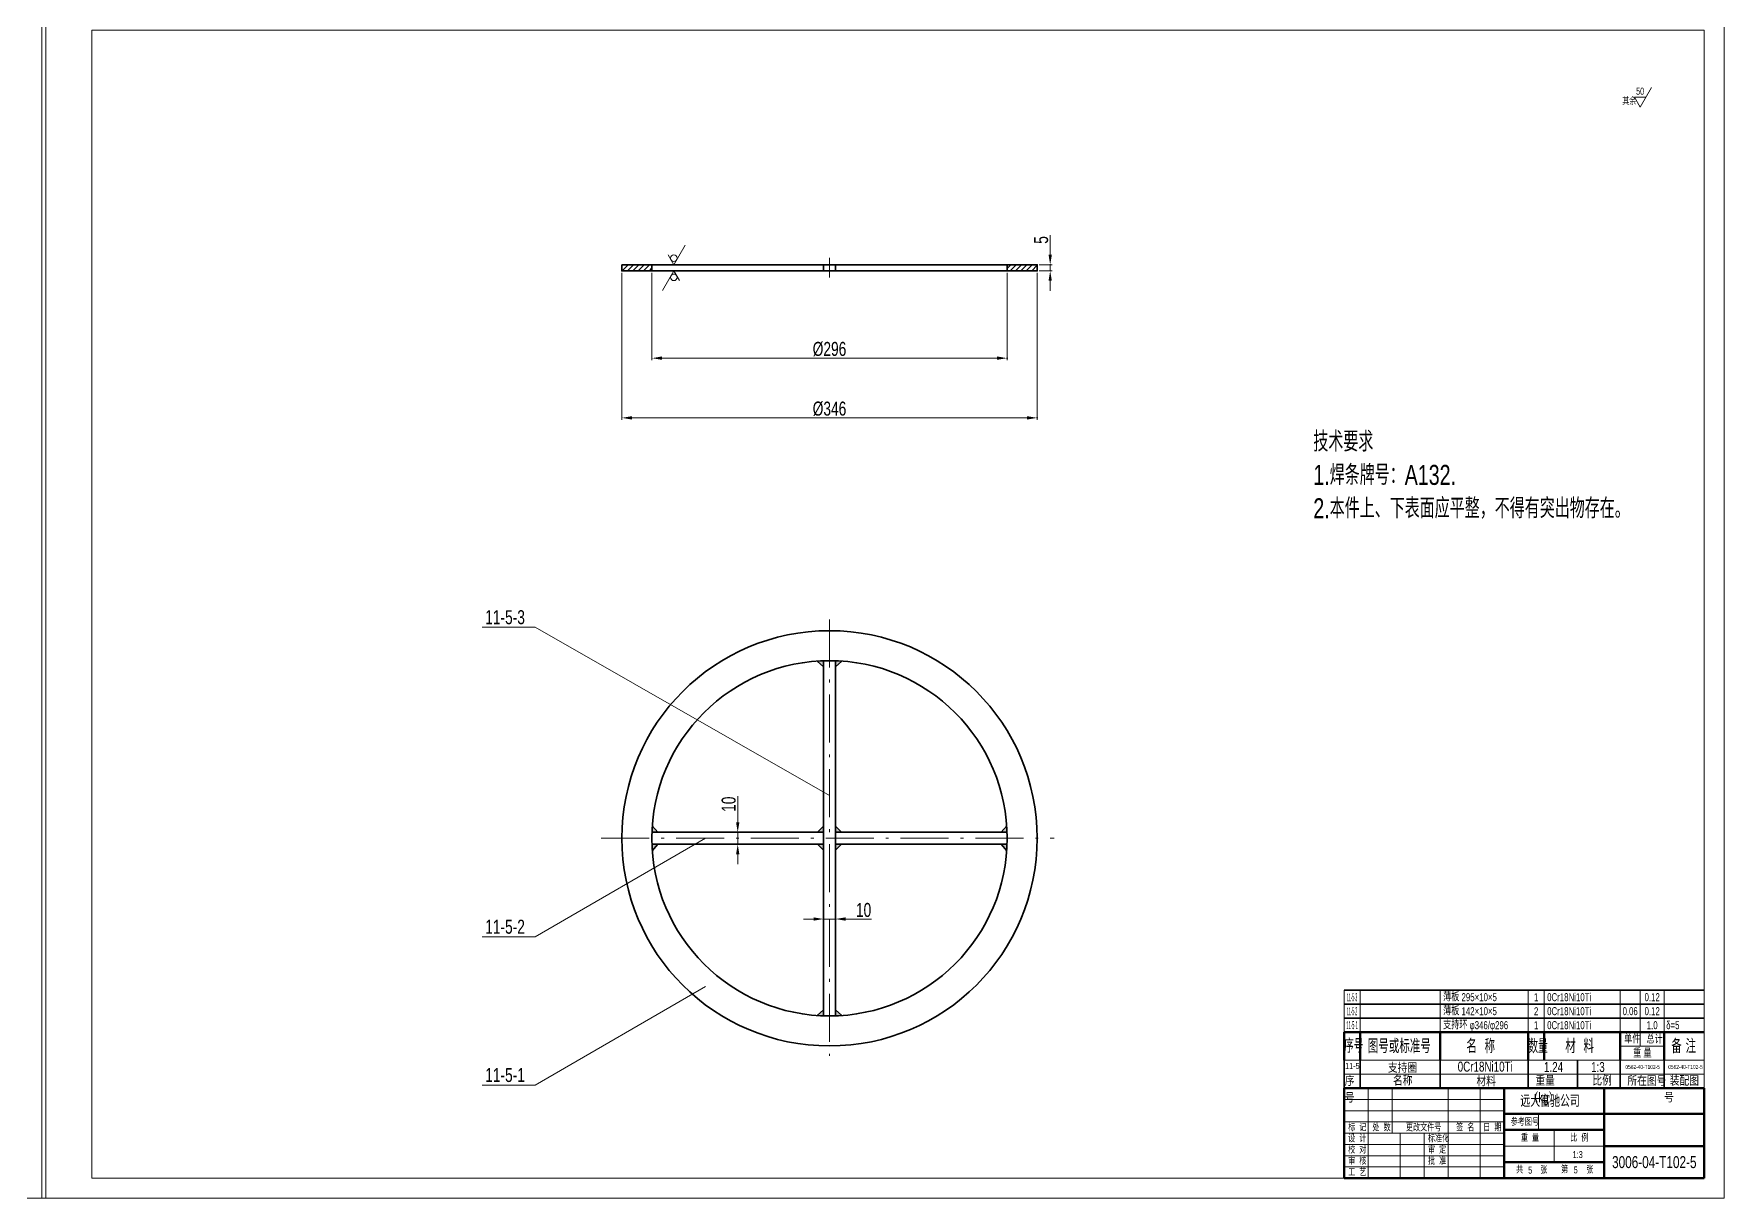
# Model space of a CAD drawing. Header units: millimetres. Extents: x -5030 to 3370, y -1416 to 4524.
# Drawn here: x -855 to 3370, y -1416 to 1494 of the extents above; entities that cross this region are included whole.
import ezdxf
from ezdxf.enums import TextEntityAlignment as Align

# ---------------------------------------------------------------- set-up
doc = ezdxf.new("R2010")
doc.units = ezdxf.units.MM
doc.header["$LTSCALE"] = 10
doc.linetypes.add('ACAD_ISO10W100', pattern=[18.7, 12, -3, 0.7, -3])
for name, color, linetype, lineweight in [('中心线', 1, 'ACAD_ISO10W100', 18), ('中粗线', 4, 'Continuous', 35), ('剖面线', 5, 'Continuous', 15), ('实线层', 2, 'Continuous', 35), ('文本', 7, 'Continuous', 18), ('标注', 7, 'Continuous', 18), ('细实线', 7, 'Continuous', 18)]:
    doc.layers.add(name, color=color, linetype=linetype, lineweight=lineweight)
doc.styles.add('HGCAD', font='HGCAD.SHX', dxfattribs={"width": 0.75, "bigfont": 'HZTXT.SHX'})
doc.dimstyles.new('HGCAD$0', dxfattribs={"dimtxt": 7, "dimasz": 5, "dimexe": 1, "dimexo": 1, "dimgap": 1, "dimtad": 1, "dimdec": 1, "dimdsep": 46, "dimtxsty": 'HGCAD', "dimcen": 0, "dimclrd": 130, "dimclre": 130, "dimclrt": 3, "dimadec": 1, "dimazin": 0, "dimtfac": 0.714286, "dimtdec": 1, "dimtmove": 0, "dimatfit": 1, "dimfxl": 0, "dimtzin": 0, "dimlwd": -1, "dimlwe": -1, "dimarcsym": 0})

# ---------------------------------------------------------------- blocks, each defined once
blk = doc.blocks.new('*D28')
at = {"color": 0, "ltscale": 5}
for p in [(1652.8, 916.8), (1652.8, 901.8), (1685.4, 916.8)]:
    blk.add_point(p, dxfattribs=at)
at = {"layer": '标注', "color": 130, "ltscale": 5}
for p, q in [((1685.4, 941.8), (1685.4, 991)), ((1657.8, 916.8), (1690.4, 916.8)), ((1657.8, 901.8), (1690.4, 901.8)), ((1685.4, 901.8), (1685.4, 916.8)), ((1685.4, 876.8), (1685.4, 851.8))]:
    blk.add_line(p, q, dxfattribs=at)
for points in [[(1681.3, 941.8), (1689.6, 941.8), (1685.4, 916.8)], [(1681.3, 876.8), (1689.6, 876.8), (1685.4, 901.8)]]:
    blk.add_solid(points, dxfattribs=at)
at = {"layer": '标注', "color": 3, "ltscale": 5, "insert": (1662.9, 978.9), "char_height": 35, "attachment_point": 5, "rotation": 90, "style": 'HGCAD', "bg_fill": 3, "box_fill_scale": 1.1, "bg_fill_color": 256, "bg_fill_true_color": 13158600, "bg_fill_transparency": 1952}
blk.add_mtext('5', dxfattribs=at)
blk = doc.blocks.new('*D29')
at = {"color": 0, "ltscale": 5}
for p in [(689.8, 901.8), (1577.8, 901.8), (1577.8, 683.4)]:
    blk.add_point(p, dxfattribs=at)
at = {"layer": '标注', "color": 130, "ltscale": 5}
for p, q in [((689.8, 896.8), (689.8, 678.4)), ((1577.8, 896.8), (1577.8, 678.4)), ((714.8, 683.4), (1552.8, 683.4))]:
    blk.add_line(p, q, dxfattribs=at)
for points in [[(714.8, 687.6), (714.8, 679.3), (689.8, 683.4)], [(1552.8, 687.6), (1552.8, 679.3), (1577.8, 683.4)]]:
    blk.add_solid(points, dxfattribs=at)
at = {"layer": '标注', "color": 3, "ltscale": 5, "insert": (1133.8, 705.9), "char_height": 35, "attachment_point": 5, "style": 'HGCAD', "bg_fill": 3, "box_fill_scale": 1.1, "bg_fill_color": 256, "bg_fill_true_color": 13158600, "bg_fill_transparency": 1942}
blk.add_mtext('%%C296', dxfattribs=at)
blk = doc.blocks.new('*D30')
at = {"color": 0, "ltscale": 5}
for p in [(614.8, 901.8), (1652.8, 901.8), (1652.8, 534.2)]:
    blk.add_point(p, dxfattribs=at)
at = {"layer": '标注', "color": 130, "ltscale": 5}
for p, q in [((614.8, 896.8), (614.8, 529.2)), ((1652.8, 896.8), (1652.8, 529.2)), ((639.8, 534.2), (1627.8, 534.2))]:
    blk.add_line(p, q, dxfattribs=at)
for points in [[(639.8, 538.3), (639.8, 530), (614.8, 534.2)], [(1627.8, 538.3), (1627.8, 530), (1652.8, 534.2)]]:
    blk.add_solid(points, dxfattribs=at)
at = {"layer": '标注', "color": 3, "ltscale": 5, "insert": (1133.8, 556.7), "char_height": 35, "attachment_point": 5, "style": 'HGCAD', "bg_fill": 3, "box_fill_scale": 1.1, "bg_fill_color": 256, "bg_fill_true_color": 13158600, "bg_fill_transparency": 1962}
blk.add_mtext('%%C346', dxfattribs=at)
blk = doc.blocks.new('*D31')
at = {"color": 0, "ltscale": 5}
for p in [(1118.8, -725.3), (1148.8, -718.6), (1148.8, -725.3)]:
    blk.add_point(p, dxfattribs=at)
at = {"layer": '标注', "color": 130, "ltscale": 5}
for p, q in [((1118.8, -720.3), (1118.8, -713.6)), ((1148.8, -720.3), (1148.8, -713.6)), ((1093.8, -718.6), (1068.8, -718.6)), ((1118.8, -718.6), (1148.8, -718.6)), ((1173.8, -718.6), (1239.1, -718.6))]:
    blk.add_line(p, q, dxfattribs=at)
for points in [[(1093.8, -714.4), (1093.8, -722.8), (1118.8, -718.6)], [(1173.8, -714.4), (1173.8, -722.8), (1148.8, -718.6)]]:
    blk.add_solid(points, dxfattribs=at)
at = {"layer": '标注', "color": 3, "ltscale": 5, "insert": (1219, -696.1), "char_height": 35, "attachment_point": 5, "style": 'HGCAD', "bg_fill": 3, "box_fill_scale": 1.1, "bg_fill_color": 256, "bg_fill_true_color": 13158600, "bg_fill_transparency": 2007}
blk.add_mtext('10', dxfattribs=at)
blk = doc.blocks.new('*D32')
at = {"color": 0, "ltscale": 5}
for p in [(904.4, -501.8), (904.4, -501.8), (904.4, -531.8)]:
    blk.add_point(p, dxfattribs=at)
at = {"layer": '标注', "color": 130, "ltscale": 5}
for p, q in [((904.4, -476.8), (904.4, -411.5)), ((904.4, -531.8), (904.4, -501.8)), ((904.4, -556.8), (904.4, -581.8))]:
    blk.add_line(p, q, dxfattribs=at)
for points in [[(900.3, -476.8), (908.6, -476.8), (904.4, -501.8)], [(900.3, -556.8), (908.6, -556.8), (904.4, -531.8)]]:
    blk.add_solid(points, dxfattribs=at)
at = {"layer": '标注', "color": 3, "ltscale": 5, "insert": (881.9, -431.6), "char_height": 35, "attachment_point": 5, "rotation": 90, "style": 'HGCAD', "bg_fill": 3, "box_fill_scale": 1.1, "bg_fill_color": 256, "bg_fill_true_color": 13158600, "bg_fill_transparency": 2017}
blk.add_mtext('10', dxfattribs=at)
blk = doc.blocks.new('HGCAD#HGTFTK~A1H~HGCAD图框')
at = {"layer": '细实线', "color": 7}
blk.add_lwpolyline([(10, -10), (-831, -10), (-831, 584), (10, 584)], close=True, dxfattribs=at)
at = {"layer": '细实线', "color": 2}
blk.add_lwpolyline([(0, 0), (-806, 0), (-806, 574), (0, 574)], close=True, dxfattribs=at)
blk = doc.blocks.new('HGCAD#HGTFBTL~HGCAD标题栏')
at = {"color": 4, "linetype": 'Continuous', "lineweight": 70}
for p, q in [((-180, 0), (-180, 45)), ((-180, 45), (0, 45)), ((-100, 45), (-100, 0)), ((-50, 0), (-50, 45)), ((0, 32.14), (-100, 32.14)), ((-50, 24.11), (-100, 24.11)), ((-50, 16.07), (0, 16.07)), ((0, 0), (-180, 0)), ((-50, 8.04), (-100, 8.04))]:
    blk.add_line(p, q, dxfattribs=at)
at = {"color": 7, "linetype": 'Continuous', "lineweight": 18}
for p, q in [((-168, 45), (-168, 0)), ((-156, 22.5), (-156, 45)), ((-128, 0), (-128, 45)), ((-112, 45), (-112, 0)), ((-180, 39.38), (-100, 39.38)), ((-100, 33.75), (-180, 33.75)), ((-180, 28.12), (-100, 28.12)), ((-82.78, 32.14), (-82.78, 24.11)), ((-100, 22.5), (-180, 22.5)), ((-152, 0), (-152, 22.5)), ((-140, 22.5), (-140, 0)), ((-75, 24.11), (-75, 8.04)), ((-180, 16.88), (-100, 16.88)), ((-100, 11.25), (-180, 11.25)), ((-100, 16.07), (-50, 16.07)), ((-180, 5.62), (-100, 5.62))]:
    blk.add_line(p, q, dxfattribs=at)
at = {"color": 4, "linetype": 'Continuous', "lineweight": 60}
blk.add_line((0, 0), (0, 45), dxfattribs=at)
at = {"color": 7, "linetype": 'Continuous', "lineweight": 18, "style": 'HGCAD', "width": 0.75}
for s, p in [('标  记', (-177.97, 23.53)), ('处  数', (-165.87, 23.5)), ('更改文件号', (-149.08, 23.5)), ('签  名', (-123.98, 23.5)), ('日  期', (-110.47, 23.5)), ('参考图号', (-96.71, 26.25)), ('设  计', (-177.97, 17.98)), ('标准化', (-138.09, 17.98)), ('重  量', (-91.64, 18.33)), ('比  例', (-66.93, 18.33)), ('校  对', (-177.97, 12.36)), ('审  核', (-177.97, 6.73)), ('批  准', (-138.05, 6.73)), ('审  定', (-138.05, 12.36)), ('工  艺', (-177.97, 1.11)), ('共', (-94, 2.4)), ('张', (-81.97, 2.26)), ('第', (-71.56, 2.52)), ('张', (-58.98, 2.36))]:
    blk.add_text(s, height=3.5, dxfattribs=at).set_placement(p)
at = {"color": 7, "linetype": 'Continuous', "lineweight": 18, "style": 'HGCAD', "width": 0.75, "flags": 8}
for tag, height, p in [('MATERIAL', 6, (-77.04, 38.61)), ('DRAW_NAME', 7, (-24.97, 23.88)), ('WEIGHT', 3.5, (-88.1, 12.11)), ('SCALE', 3.5, (-63.24, 11.8)), ('DRAW_NO', 6, (-24.94, 8.04)), ('SUM', 3.5, (-86.95, 4)), ('PAGE', 3.5, (-64.21, 4.14))]:
    blk.add_attdef(tag, text='', height=height, dxfattribs=at).set_placement(p, align=Align.MIDDLE_CENTER)
blk = doc.blocks.new('HGCAD#HGTFMXT~HGCAD明细表标题')
at = {"color": 4, "linetype": 'Continuous', "lineweight": 60}
for p, q in [((-180, 0), (-180, 14)), ((-180, 14), (0, 14)), ((-172, 14), (-172, 0)), ((-132, 14), (-132, 0)), ((-88, 14), (-88, 0)), ((-80, 14), (-80, 0)), ((-42, 14), (-42, 0)), ((-20, 14), (-20, 0))]:
    blk.add_line(p, q, dxfattribs=at)
for p, q in [((-32, 14), (-32, 7)), ((-32, 7), (-32, 14)), ((-20, 7), (-42, 7))]:
    blk.add_line(p, q)
at = {"style": 'HGCAD'}
for s, height, width, p in [('序号', 7, 0.55, (-180, 3.68)), ('图号或标准号', 7, 0.75, (-168.15, 3.5)), ('名  称', 7, 0.75, (-118.87, 3.5)), ('数量', 7, 0.55, (-87.87, 3.5)), ('材  料', 7, 0.75, (-69.43, 3.5)), ('单件', 4, 0.75, (-40, 8.52)), ('总计', 4, 0.75, (-28.85, 8.34)), ('备 注', 7, 0.75, (-16.44, 3.5)), ('重 量', 4, 0.75, (-35.51, 1.38))]:
    blk.add_text(s, height=height, dxfattribs=dict(at, width=width)).set_placement(p)
blk = doc.blocks.new('HGCAD#HGTFMXB~HGCAD明细表')
at = {"color": 4}
for p, q in [((-180, 0), (-180, 7)), ((-172, 0), (-172, 7)), ((-132, 0), (-132, 7)), ((-88, 0), (-88, 7)), ((-80, 0), (-80, 7)), ((-42, 0), (-42, 7)), ((-32, 0), (-32, 7)), ((-20, 0), (-20, 7))]:
    blk.add_line(p, q, dxfattribs=at)
at = {"color": 7, "linetype": 'Continuous', "lineweight": 35}
blk.add_line((-180, 7), (0, 7), dxfattribs=at)
at = {"color": 7, "linetype": 'Continuous', "lineweight": 35, "style": 'HGCAD', "width": 0.75, "flags": 8}
for tag, p in [('NO', (-176, 3.5)), ('NUM', (-84, 3.5)), ('ONE', (-37, 3.5)), ('ALL', (-26, 3.5))]:
    blk.add_attdef(tag, text='', height=4, dxfattribs=at).set_placement(p, align=Align.MIDDLE)
for tag, p in [('PARTNO', (-170.5, 3.5)), ('PARTNAME', (-130.5, 3.5)), ('MATERIAL', (-78.5, 3.5)), ('NOTICE', (-19, 3.5))]:
    blk.add_attdef(tag, text='', height=4, dxfattribs=at).set_placement(p, align=Align.MIDDLE_LEFT)

msp = doc.modelspace()

# ---------------------------------------------------------------- hatches: boundary and pattern name
at = {"layer": '剖面线'}
h = msp.add_hatch(dxfattribs=at)
h.set_pattern_fill('ANSI31', color=256, scale=3, style=0)
h.set_pattern_definition([(45, (-5029.994, -1416.393), (-6.735192, 6.735192), [])])
h.paths.add_polyline_path([(614.82, 916.82), (614.82, 901.82), (689.82, 901.82), (689.82, 916.82)])
h.paths.add_polyline_path([(1577.82, 901.82), (1652.82, 901.82), (1652.82, 916.82), (1577.82, 916.82)])
at = {"layer": '实线层', "ltscale": 5}
h = msp.add_hatch(color=0, dxfattribs=at)
h.paths.add_polyline_path([(689.82, -516.78, 1), (1577.82, -516.78, 0.0084478), (1577.57, -501.78), (1562.57, -501.78), (1576.7, -485.21, 0.965031)])
h.paths.add_polyline_path([(689.82, -516.78, 0.965031), (1576.7, -548.36), (1562.57, -531.78), (1577.57, -531.78, 0.0084478), (1577.82, -516.78, 1)])
h = msp.add_hatch(color=0, dxfattribs=at)
h.paths.add_polyline_path([(1118.82, -73.03, 0.0088879), (1103.06, -73.85), (1118.82, -88.03)])
h.paths.add_polyline_path([(1164.59, -73.85, 0.0088879), (1148.82, -73.03), (1148.82, -88.03)])
h = msp.add_hatch(color=0, dxfattribs=at)
h.paths.add_polyline_path([(690.95, -485.21, 0.0093465), (690.08, -501.78), (705.08, -501.78)])
h.paths.add_polyline_path([(705.08, -531.78), (690.08, -531.78, 0.0093465), (690.95, -548.36)])
h = msp.add_hatch(color=0, dxfattribs=at)
h.paths.add_polyline_path([(1118.82, -486.78), (1103.82, -501.78), (1118.82, -501.78)])
h.paths.add_polyline_path([(1148.82, -486.78), (1148.82, -501.78), (1163.82, -501.78)])
h.paths.add_polyline_path([(1163.82, -531.78), (1148.82, -531.78), (1148.82, -546.78)])
h.paths.add_polyline_path([(1118.82, -531.78), (1103.82, -531.78), (1118.82, -546.78)])
h = msp.add_hatch(color=0, dxfattribs=at)
h.paths.add_polyline_path([(1118.82, -945.53), (1103.06, -959.71, 0.0088879), (1118.82, -960.53)])
h.paths.add_polyline_path([(1148.82, -945.53), (1148.82, -960.53, 0.0088879), (1164.59, -959.71)])

# ---------------------------------------------------------------- linework, layer by layer
at = {"layer": '中心线'}
for p, q in [((1133.82, 934.49), (1133.82, 884.73)), ((1133.82, 29.85), (1133.82, -1060.69)), ((563.44, -516.78), (1695.66, -516.78))]:
    msp.add_line(p, q, dxfattribs=at)
at = {"layer": '中粗线', "ltscale": 5}
for p, q in [((2420.01, -1071.39), (2420.01, -1141.39)), ((2460.01, -1071.39), (2460.01, -1141.39)), ((2660.01, -1071.39), (2660.01, -1141.39)), ((2880.01, -1071.39), (2880.01, -1141.39)), ((3003.36, -1071.39), (3003.36, -1141.39)), ((3110.01, -1071.39), (3110.01, -1141.39)), ((3220.01, -1071.39), (3220.01, -1141.39))]:
    msp.add_line(p, q, dxfattribs=at)
at = {"layer": '实线层'}
for p, q in [((1133.82, 916.82), (614.82, 916.82)), ((614.82, 916.82), (614.82, 901.82)), ((614.82, 916.82), (689.82, 916.82)), ((614.82, 901.82), (1133.82, 901.82)), ((689.82, 916.82), (689.82, 901.82)), ((1118.82, 916.82), (1118.82, 901.82)), ((1133.82, 916.82), (1652.82, 916.82)), ((1652.82, 901.82), (1133.82, 901.82)), ((1148.82, 916.82), (1148.82, 901.82)), ((1652.82, 916.82), (1577.82, 916.82)), ((1577.82, 916.82), (1577.82, 901.82)), ((1652.82, 916.82), (1652.82, 901.82)), ((1118.82, -88.03), (1103.06, -73.85)), ((1148.82, -73.03), (1148.82, -960.53)), ((1148.82, -88.03), (1164.59, -73.85)), ((690.08, -501.78), (1118.82, -501.78)), ((1103.82, -501.78), (1118.82, -486.78)), ((1163.82, -501.78), (1148.82, -486.78)), ((1148.82, -501.78), (1577.57, -501.78)), ((690.08, -531.78), (1118.82, -531.78)), ((1103.82, -531.78), (1118.82, -546.78)), ((1148.82, -531.78), (1577.57, -531.78)), ((1163.82, -531.78), (1148.82, -546.78)), ((1118.82, -945.53), (1103.06, -959.71)), ((1148.82, -945.53), (1164.59, -959.71))]:
    msp.add_line(p, q, dxfattribs=at)
at = {"layer": '实线层', "ltscale": 5}
for p, q in [((705.08, -501.78), (690.95, -485.21)), ((1562.57, -501.78), (1576.7, -485.21)), ((705.08, -531.78), (690.95, -548.36)), ((1562.57, -531.78), (1576.7, -548.36))]:
    msp.add_line(p, q, dxfattribs=at)
at = {"layer": '实线层'}
for radius in [519, 444]:
    msp.add_circle((1133.82, -516.78), radius, dxfattribs=at)
at = {"layer": '标注', "ltscale": 5}
for p, q in [((398.02, 10.85), (265.44, 10.85)), ((824.23, -516.78), (398.02, -762.85)), ((398.02, -762.85), (265.44, -762.85)), ((824.23, -887.41), (398.02, -1133.48)), ((398.02, -1133.48), (265.44, -1133.48))]:
    msp.add_line(p, q, dxfattribs=at)
at = {"layer": '标注', "color": 4, "ltscale": 5}
msp.add_lwpolyline([(3174.06, 1335.56), (3145.77, 1335.56), (3159.92, 1311.06), (3188.21, 1360.06)], dxfattribs=at)
msp.add_circle((744.8, 933.15), 8.17, dxfattribs=at)
at = {"layer": '细实线', "ltscale": 5}
for p, q in [((2420.01, -1071.39), (3320.01, -1071.39)), ((2420.01, -1106.39), (3320.01, -1106.39)), ((2420.01, -1141.39), (3320.01, -1141.39))]:
    msp.add_line(p, q, dxfattribs=at)

# ---------------------------------------------------------------- block references
at = {"layer": '中粗线', "ltscale": 5, "xscale": 5, "yscale": 5, "zscale": 5}
msp.add_blockref('HGCAD#HGTFTK~A1H~HGCAD图框', (-874.99, -1366.39), dxfattribs=at)
at = {"layer": '细实线', "ltscale": 5}
ref = msp.add_blockref('HGCAD#HGTFMXB~HGCAD明细表', (3320.01, -931.39), dxfattribs=dict(at, xscale=5, yscale=5, zscale=5))
ref.add_attrib('NO', '11-5-3', dxfattribs={"layer": '0', "color": 7, "linetype": 'Continuous', "lineweight": 35, "height": 20, "style": 'HGCAD', "width": 0.28, "flags": 8}).set_placement((2440.01, -913.89), align=Align.MIDDLE)
ref.add_attrib('PARTNAME', '薄板 295×10×5', dxfattribs={"layer": '0', "color": 7, "linetype": 'Continuous', "lineweight": 35, "height": 20, "style": 'HGCAD', "width": 0.75, "flags": 8}).set_placement((2667.51, -913.89), align=Align.MIDDLE_LEFT)
ref.add_attrib('NUM', '1', dxfattribs={"layer": '0', "color": 7, "linetype": 'Continuous', "lineweight": 35, "height": 20, "style": 'HGCAD', "width": 0.75, "flags": 8}).set_placement((2900.01, -913.89), align=Align.MIDDLE)
ref.add_attrib('MATERIAL', '0Cr18Ni10Ti', dxfattribs={"layer": '0', "color": 7, "linetype": 'Continuous', "lineweight": 35, "height": 20, "style": 'HGCAD', "width": 0.75, "flags": 8}).set_placement((2927.51, -913.89), align=Align.MIDDLE_LEFT)
ref.add_attrib('ALL', '0.12', dxfattribs={"layer": '0', "color": 7, "linetype": 'Continuous', "lineweight": 35, "height": 20, "style": 'HGCAD', "width": 0.75, "flags": 8}).set_placement((3190.01, -913.89), align=Align.MIDDLE)
ref = msp.add_blockref('HGCAD#HGTFMXB~HGCAD明细表', (3320.01, -966.39), dxfattribs=dict(at, xscale=5, yscale=5, zscale=5))
ref.add_attrib('NO', '11-5-2', dxfattribs={"layer": '0', "color": 7, "linetype": 'Continuous', "lineweight": 35, "height": 20, "style": 'HGCAD', "width": 0.28, "flags": 8}).set_placement((2440.01, -948.89), align=Align.MIDDLE)
ref.add_attrib('PARTNAME', '薄板 142×10×5', dxfattribs={"layer": '0', "color": 7, "linetype": 'Continuous', "lineweight": 35, "height": 20, "style": 'HGCAD', "width": 0.75, "flags": 8}).set_placement((2667.51, -948.89), align=Align.MIDDLE_LEFT)
ref.add_attrib('NUM', '2', dxfattribs={"layer": '0', "color": 7, "linetype": 'Continuous', "lineweight": 35, "height": 20, "style": 'HGCAD', "width": 0.75, "flags": 8}).set_placement((2900.01, -948.89), align=Align.MIDDLE)
ref.add_attrib('MATERIAL', '0Cr18Ni10Ti', dxfattribs={"layer": '0', "color": 7, "linetype": 'Continuous', "lineweight": 35, "height": 20, "style": 'HGCAD', "width": 0.75, "flags": 8}).set_placement((2927.51, -948.89), align=Align.MIDDLE_LEFT)
ref.add_attrib('ONE', '0.06', dxfattribs={"layer": '0', "color": 7, "linetype": 'Continuous', "lineweight": 35, "height": 20, "style": 'HGCAD', "width": 0.74, "flags": 8}).set_placement((3135.01, -948.89), align=Align.MIDDLE)
ref.add_attrib('ALL', '0.12', dxfattribs={"layer": '0', "color": 7, "linetype": 'Continuous', "lineweight": 35, "height": 20, "style": 'HGCAD', "width": 0.75, "flags": 8}).set_placement((3190.01, -948.89), align=Align.MIDDLE)
ref = msp.add_blockref('HGCAD#HGTFMXB~HGCAD明细表', (3320.01, -1001.39), dxfattribs=dict(at, xscale=5, yscale=5, zscale=5))
ref.add_attrib('NO', '11-5-1', dxfattribs={"layer": '0', "color": 7, "linetype": 'Continuous', "lineweight": 35, "height": 20, "style": 'HGCAD', "width": 0.31, "flags": 8}).set_placement((2440.01, -983.89), align=Align.MIDDLE)
ref.add_attrib('PARTNAME', '支持环 φ346/φ296', dxfattribs={"layer": '0', "color": 7, "linetype": 'Continuous', "lineweight": 35, "height": 20, "style": 'HGCAD', "width": 0.75, "flags": 8}).set_placement((2667.51, -983.89), align=Align.MIDDLE_LEFT)
ref.add_attrib('NUM', '1', dxfattribs={"layer": '0', "color": 7, "linetype": 'Continuous', "lineweight": 35, "height": 20, "style": 'HGCAD', "width": 0.75, "flags": 8}).set_placement((2900.01, -983.89), align=Align.MIDDLE)
ref.add_attrib('MATERIAL', '0Cr18Ni10Ti', dxfattribs={"layer": '0', "color": 7, "linetype": 'Continuous', "lineweight": 35, "height": 20, "style": 'HGCAD', "width": 0.75, "flags": 8}).set_placement((2927.51, -983.89), align=Align.MIDDLE_LEFT)
ref.add_attrib('ALL', '1.0', dxfattribs={"layer": '0', "color": 7, "linetype": 'Continuous', "lineweight": 35, "height": 20, "style": 'HGCAD', "width": 0.75, "flags": 8}).set_placement((3190.01, -983.89), align=Align.MIDDLE)
ref.add_attrib('NOTICE', 'δ=5', dxfattribs={"layer": '0', "color": 7, "linetype": 'Continuous', "lineweight": 35, "height": 20, "style": 'HGCAD', "width": 0.75, "flags": 8}).set_placement((3225.01, -983.89), align=Align.MIDDLE_LEFT)
at = {"layer": '细实线', "ltscale": 5, "xscale": 5, "yscale": 5, "zscale": 5}
msp.add_blockref('HGCAD#HGTFMXT~HGCAD明细表标题', (3320.01, -1071.39), dxfattribs=at)
msp.add_blockref('HGCAD#HGTFBTL~HGCAD标题栏', (3320.01, -1366.39), dxfattribs=at).add_auto_attribs({'SCALE': '1:3', 'DRAW_NO': '3006-04-T102-5', 'MATERIAL': '远大富驰公司', 'SUM': '5', 'PAGE': '5'})

# ---------------------------------------------------------------- texts
at = {"ltscale": 5, "insert": (2421.58, -1110.73), "char_height": 25, "width": 40, "attachment_point": 1, "style": 'HGCAD'}
msp.add_mtext('{\\C0;序号}', dxfattribs=at)
at = {"layer": '文本', "ltscale": 5, "attachment_point": 1, "style": 'HGCAD'}
for s, insert, char_height, width in [('技术要求\\P1.焊条牌号：A132.\\P2.本件上、下表面应平整，不得有突出物存在。', (2343.06, 499.97), 50, 803.2863), ('11-5', (2422.66, -1078.45), 15, 39.83), ('\\pi45.511;支持圈', (2483.97, -1077.97), 25, 142.9901), ('\\pi26.721;0Cr18Ni10Ti', (2677.19, -1075.01), 25, 180.3655), ('\\pi25.763;1.24', (2893.89, -1076.06), 25, 95.5154), ('\\pi31.532;1:3', (3005.82, -1076.06), 25, 95.5154), ('0562-40-T102-5', (3123.19, -1083.22), 10, 105.8665), ('0562-40-T102-5', (3230.11, -1083.22), 10, 105.8665), ('\\pi83.095;名称', (2459.11, -1109.73), 25, 200), ('\\pi92.505;材料', (2658.16, -1111.46), 25, 220), ('\\pi16.952;重量（kg）', (2881.07, -1110.35), 25, 123.3504), ('\\pi36.937;比例', (3003.67, -1110.02), 25, 106.6496), ('\\pi18.976;所在图号', (3108.89, -1110.56), 25, 110), ('\\pi13.903;装配图号', (3220.01, -1110.25), 25, 100)]:
    msp.add_mtext(s, dxfattribs=dict(at, insert=insert, char_height=char_height, width=width))
at = {"layer": '标注', "color": 4, "ltscale": 5, "style": 'HGCAD', "width": 0.75}
msp.add_text('50', height=17.5, dxfattribs=at).set_placement((3159.92, 1350.67), align=Align.MIDDLE)
at = {"layer": '标注', "color": 4, "ltscale": 5, "insert": (3114.95, 1334.05), "char_height": 17.5, "width": 41.4036, "attachment_point": 1, "style": 'HGCAD'}
msp.add_mtext('其余', dxfattribs=at)
at = {"layer": '标注', "ltscale": 5, "char_height": 35, "width": 381.695, "attachment_point": 1, "style": 'HGCAD'}
for s, insert in [('11-5-3', (273.22, 53.42)), ('11-5-2', (273.22, -720.28)), ('11-5-1', (273.22, -1090.91))]:
    msp.add_mtext(s, dxfattribs=dict(at, insert=insert))

# ---------------------------------------------------------------- next in the draw order: dimensions: what is measured, and where the dimension line sits
at = {"layer": '标注', "ltscale": 5}
for base, p1, p2, text, picture, middle in [((1685.42, 916.82), (1652.82, 901.82), (1652.82, 916.82), '5', '*D28', (1662.92, 978.89)), ((904.45, -501.78), (904.45, -531.78), (904.45, -501.78), '10', '*D32', (881.95, -431.64))]:
    dim = msp.add_linear_dim(base=base, p1=p1, p2=p2, angle=90, text=text, dimstyle='HGCAD$0', override={"dimscale": 5}, dxfattribs=at)
    dim.commit()
    dim.dimension.update_dxf_attribs({"geometry": picture, "text_midpoint": middle})
for base, p1, p2, text, picture, middle in [((1577.82, 683.44), (689.82, 901.82), (1577.82, 901.82), '%%C296', '*D29', (1133.82, 705.94)), ((1148.82, -718.6), (1118.82, -725.29), (1148.82, -725.29), '10', '*D31', (1218.97, -696.1))]:
    dim = msp.add_linear_dim(base=base, p1=p1, p2=p2, text=text, dimstyle='HGCAD$0', override={"dimscale": 5}, dxfattribs=at)
    dim.commit()
    dim.dimension.update_dxf_attribs({"geometry": picture, "text_midpoint": middle})

# ---------------------------------------------------------------- next in the draw order: linework, layer by layer
at = {"layer": '实线层'}
msp.add_line((1118.82, -73.03), (1118.82, -960.53), dxfattribs=at)
at = {"layer": '标注', "ltscale": 5}
msp.add_line((1133.82, -409.38), (398.02, 10.85), dxfattribs=at)

# ---------------------------------------------------------------- next in the draw order: dimensions: what is measured, and where the dimension line sits
dim = msp.add_linear_dim(base=(1652.82, 534.18), p1=(614.82, 901.82), p2=(1652.82, 901.82), text='%%C346', dimstyle='HGCAD$0', override={"dimscale": 5}, dxfattribs=at)
dim.commit()
dim.dimension.update_dxf_attribs({"geometry": '*D30', "text_midpoint": (1133.82, 556.68)})

# ---------------------------------------------------------------- next in the draw order: linework, layer by layer
at = {"layer": '标注', "color": 4, "ltscale": 5}
for p, q in [((730.66, 941.32), (744.8, 916.82)), ((744.8, 916.82), (773.09, 965.82)), ((744.53, 901.82), (716.24, 852.82)), ((758.67, 877.32), (744.53, 901.82))]:
    msp.add_line(p, q, dxfattribs=at)
msp.add_circle((744.53, 885.49), 8.17, dxfattribs=at)

# ---------------------------------------------------------------- next in the draw order: block references
at = {"layer": '中粗线', "ltscale": 5, "xscale": 5, "yscale": 5, "zscale": 5}
msp.add_blockref('HGCAD#HGTFTK~A1H~HGCAD图框', (3320.01, -1366.39), dxfattribs=at)

doc.saveas('drawing.dxf')
